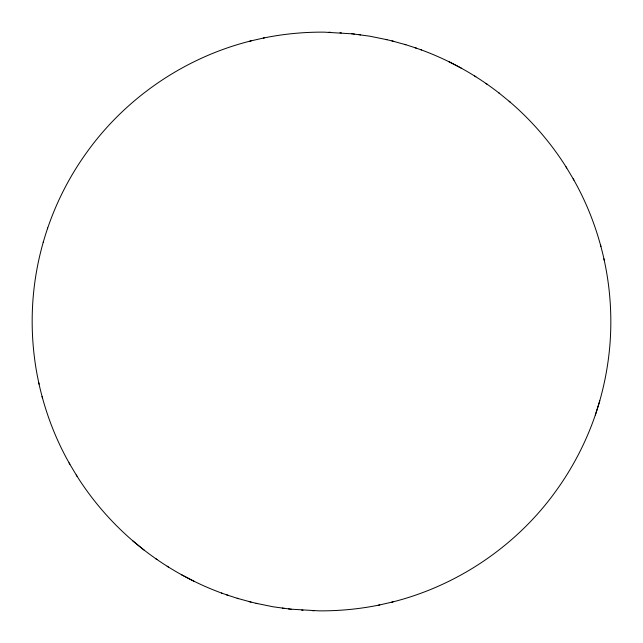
<?xml version="1.0" encoding="UTF-8"?>
<svg xmlns="http://www.w3.org/2000/svg" width="643" height="643" viewBox="0 0 643 643"><rect width="100%" height="100%" fill="white"/><g stroke="black" fill="none" stroke-linecap="round" stroke-linejoin="round"><path stroke-width="0.96" d="M251.381 40.79C185.393 57.098 125.739 97.591 86.339 152.994C55.933 195.239 37.398 245.835 33.131 297.693L33.066 298.456C30.824 327.126 32.801 356.109 39.086 384.176M391.619 602.21C457.607 585.902 517.261 545.409 556.661 490.006C573.114 467.051 586.183 441.709 595.338 415L595.571 414.269C603.086 391.957 607.892 368.76 609.869 345.307L609.934 344.544C612.176 315.874 610.199 286.891 603.914 258.824M595.338 415L599.79 400.79M47.429 228.731L47.662 228M43.21 242.21L43.443 241.479M263.236 38.09C283.274 33.95 303.753 31.981 324.209 32.15L352.573 33.854M290.427 609.146L318.791 610.85C339.247 611.019 359.726 609.05 379.764 604.91M249.805 41.152L264.643 37.768M378.357 605.232L393.194 601.848M340.002 32.761L341.337 32.825M328.894 32.246L330.671 32.335M301.663 610.175L302.998 610.239M312.329 610.665L314.106 610.754M358.858 34.626L359.461 34.698M283.539 608.302L284.142 608.374M351.673 33.749L369.87 36.209L386.965 39.705M256.035 603.295L273.13 606.791L291.327 609.251M353.481 33.966L354.397 34.079M360.064 34.77L360.683 34.851M282.317 608.149L282.936 608.23M288.603 608.921L289.519 609.034M391.965 40.919L405.87 44.745M251.035 602.081L237.13 598.255M385.776 39.416L393.749 41.353M249.251 601.647L257.224 603.584M414.783 47.638L420.868 49.736C449.176 60.088 475.828 74.926 499.587 93.46M76.244 474.976C94.055 503.501 116.922 528.827 143.413 549.54C167.172 568.074 193.824 582.912 222.132 593.264L228.217 595.362M404.6 44.335L416.471 48.177M226.529 594.823L238.4 598.665M420.868 49.736L421.495 49.985M221.505 593.015L222.132 593.264M461.65 68.327L448.468 61.471M181.35 574.673L194.532 581.529M486.012 83.477L487.338 84.37M474.655 75.97L475.836 76.766M167.164 566.234L168.345 567.03M155.662 558.63L156.988 559.523M509.119 101.248C531.6 120.386 551.107 142.995 566.756 168.024M132.635 540.731L144.554 550.464M498.446 92.536L510.365 102.269M573.13 178.778C587.67 204.128 598.022 231.793 604.275 260.327M38.725 382.673C44.978 411.207 55.33 438.872 69.87 464.222M565.961 166.73L573.958 180.128M69.042 462.872L77.039 476.27M600.57 245.144L600.916 246.615M42.084 396.385L42.43 397.856"/></g></svg>
